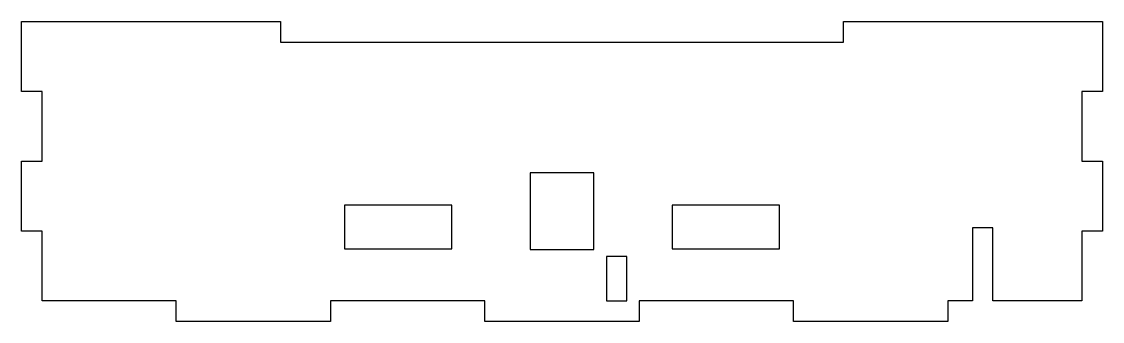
# Model space of a CAD drawing. Header units: millimetres. Extents: x -147 to 20, y -34 to 12.
import ezdxf

# ---------------------------------------------------------------- set-up
doc = ezdxf.new("R2010")
doc.units = ezdxf.units.MM
doc.layers.get('0').update_dxf_attribs({"linetype": 'CONTINUOUS'})

msp = doc.modelspace()

# ---------------------------------------------------------------- linework, layer by layer
for points in [[(-143.82, -31.17), (-143.82, -20.38), (-147, -20.38), (-147, -9.59), (-143.82, -9.59), (-143.82, 1.21), (-147, 1.21), (-147, 12), (-107, 12), (-107, 8.83), (-20, 8.83), (-20, 12), (20, 12), (20, 1.21), (16.82, 1.21), (16.82, -9.59), (20, -9.59), (20, -20.38), (16.82, -20.38), (16.82, -31.17), (3.09, -31.17), (3.09, -19.9), (-0.09, -19.9), (-0.09, -31.17), (-3.86, -31.17), (-3.86, -34.35), (-27.71, -34.35), (-27.71, -31.17), (-51.57, -31.17), (-51.57, -34.35), (-75.43, -34.35), (-75.43, -31.17), (-99.29, -31.17), (-99.29, -34.35), (-123.14, -34.35), (-123.14, -31.17)], [(-68.4, -23.23), (-58.6, -23.23), (-58.6, -11.38), (-68.4, -11.38)], [(-80.52, -23.14), (-80.52, -16.39), (-97.11, -16.39), (-97.11, -23.14)], [(-29.89, -23.14), (-29.89, -16.39), (-46.48, -16.39), (-46.48, -23.14)], [(-56.63, -24.3), (-56.63, -31.17), (-53.46, -31.17), (-53.46, -24.3)]]:
    msp.add_lwpolyline(points, close=True)

doc.saveas('drawing.dxf')
